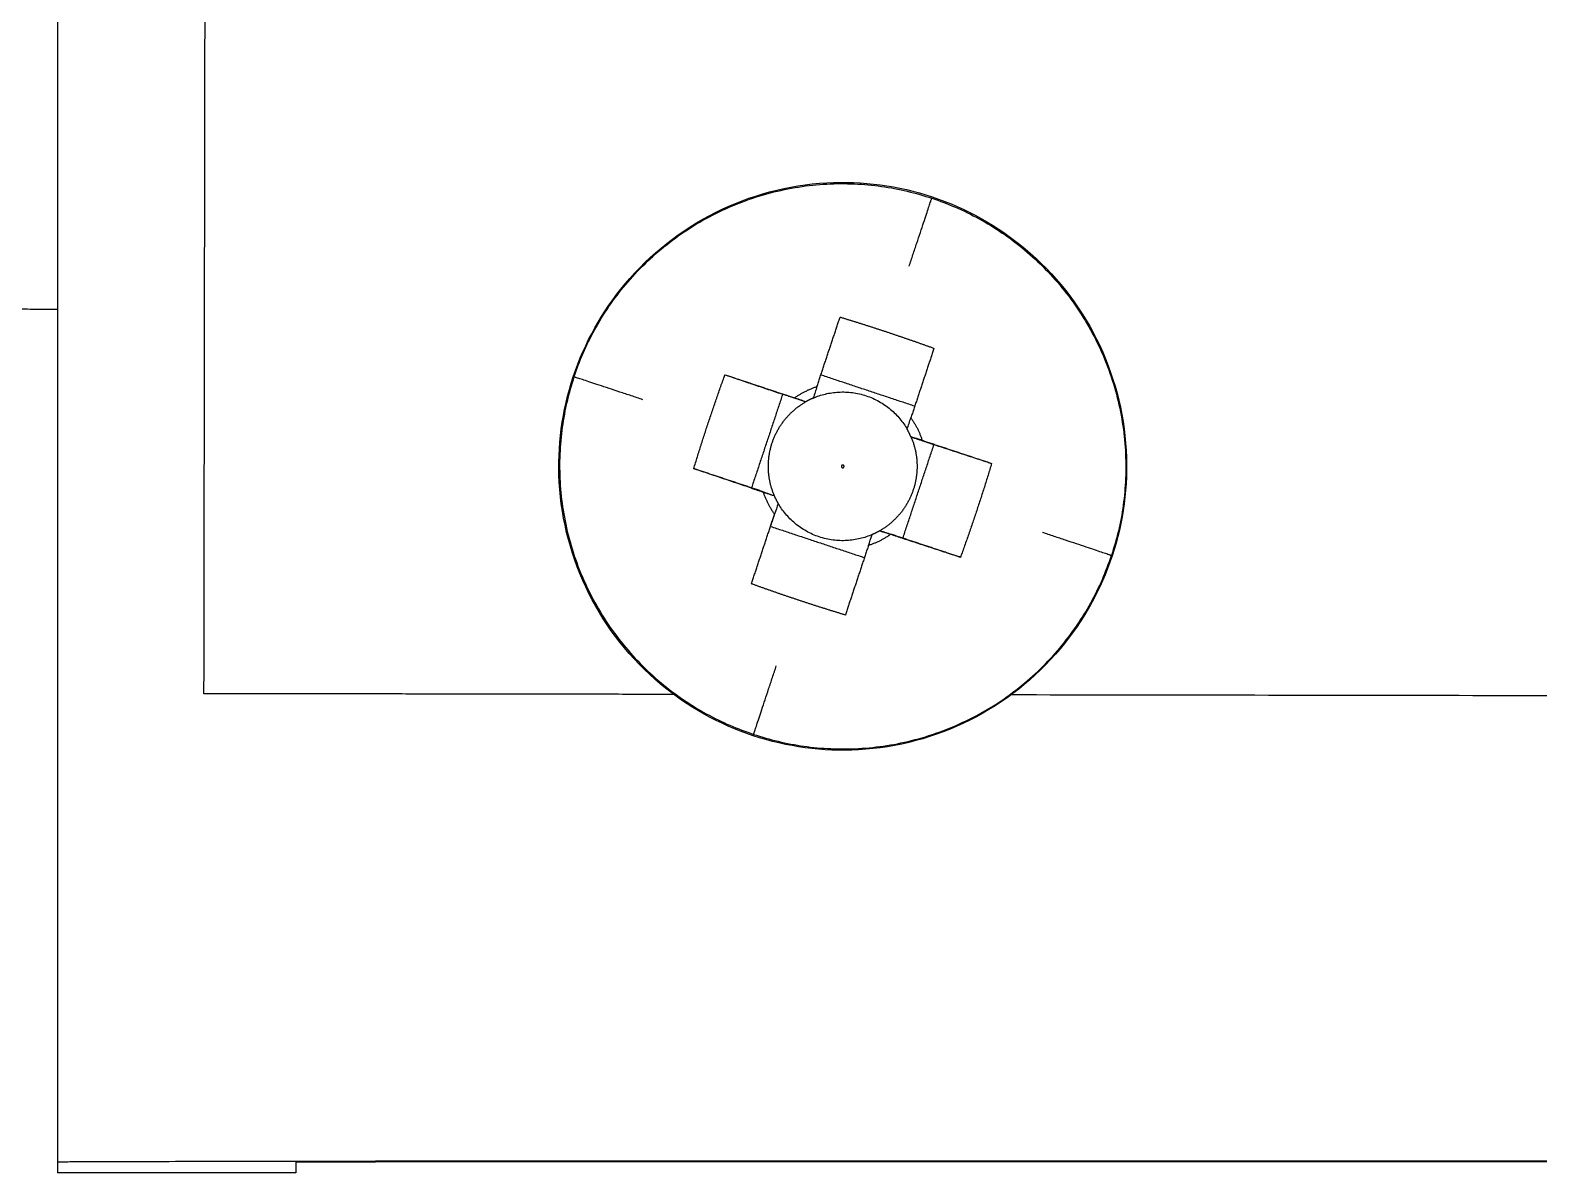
# Model space of a CAD drawing. Header units: millimetres. Extents: x 181 to 381, y 0 to 208.
# Drawn here: x 203.38 to 212.87, y 53.22 to 60.4 of the extents above; entities that cross this region are included whole.
import ezdxf

# ---------------------------------------------------------------- set-up
doc = ezdxf.new("R2010")
doc.units = ezdxf.units.MM
doc.layers.add('Make2D$可见线$曲线', color=7, linetype='Continuous', true_color=0x000000)

msp = doc.modelspace()

# ---------------------------------------------------------------- linework, layer by layer
at = {"layer": 'Make2D$可见线$曲线', "color": 18, "lineweight": -3, "true_color": 0x000000}
for points, degree in [([(203.5553, 85.9893), (203.5553, 69.6368), (203.5553, 53.2844)], 2), ([(204.4768, 56.2272), (204.4975, 69.6488), (204.5182, 83.0704)], 2), ([(203.5553, 58.642), (202.4586, 58.6496), (201.362, 58.6572)], 2), ([(207.7523, 58.2319), (207.9336, 58.1708), (208.1148, 58.1097)], 2), ([(208.3307, 58.1577), (208.3232, 58.1344), (208.3155, 58.1106), (208.3074, 58.0856)], 3), ([(208.9455, 58.0342), (208.6505, 58.1323), (208.3555, 58.2303)], 2), ([(208.1148, 58.1097), (208.0171, 57.8157), (207.9193, 57.5216)], 2), ([(208.2595, 58.0616), (208.1872, 58.0856), (208.1148, 58.1097)], 2), ([(208.2595, 58.0616), (208.2352, 58.0703), (208.2119, 58.0787), (208.1893, 58.0868)], 3), ([(208.8977, 57.8893), (208.9058, 57.9144), (208.9136, 57.9382), (208.9211, 57.9614)], 3), ([(208.8709, 57.2051), (208.9687, 57.4992), (209.0664, 57.7934)], 2), ([(208.9919, 57.82), (208.9693, 57.8269), (208.9461, 57.834), (208.9217, 57.8415)], 3), ([(208.9217, 57.8415), (208.9941, 57.8174), (209.0664, 57.7934)], 2), ([(209.0664, 57.7934), (209.2477, 57.734), (209.4289, 57.6746)], 2), ([(207.9186, 57.5194), (207.7374, 57.5805), (207.5561, 57.6416)], 2), ([(207.9186, 57.5194), (207.991, 57.4953), (208.0633, 57.4712)], 2), ([(207.9931, 57.4964), (208.0157, 57.4883), (208.0389, 57.48), (208.0633, 57.4712)], 3), ([(208.0873, 57.4234), (208.0792, 57.3996), (208.0715, 57.377), (208.0639, 57.355)], 3), ([(208.0392, 57.2787), (208.0518, 57.3168), (208.0645, 57.3548)], 2), ([(208.0392, 57.2787), (208.3341, 57.1806), (208.629, 57.0826)], 2), ([(208.6543, 57.1588), (208.6618, 57.1808), (208.6695, 57.2034), (208.6776, 57.2272)], 3), ([(208.7255, 57.2512), (208.7499, 57.2437), (208.7731, 57.2366), (208.7957, 57.2297)], 3), ([(208.8702, 57.203), (208.7979, 57.2271), (208.7255, 57.2512)], 2), ([(209.2327, 57.0843), (209.0515, 57.1437), (208.8702, 57.203)], 2), ([(207.43, 56.2226), (205.9534, 56.2249), (204.4768, 56.2272)], 2), ([(231.4827, 56.185), (220.5116, 56.2021), (209.5405, 56.2193)], 2), ([(205.0553, 53.2154), (204.3053, 53.2154), (203.5553, 53.2154)], 2), ([(205.5553, 53.2854), (205.5553, 53.2871), (205.5553, 53.2888)], 2), ([(235.4386, 53.2886), (220.4969, 53.2886), (205.5553, 53.2886)], 2), ([(235.4386, 53.2854), (220.4969, 53.2854), (205.5553, 53.2854)], 2)]:
    msp.add_open_spline(points, degree=degree, dxfattribs=at)
for points, degree, knots in [([(206.7988, 58.2195), (206.8698, 58.4329), (206.9804, 58.631), (207.125, 58.8034), (207.2816, 58.9902), (207.4749, 59.143), (207.693, 59.2522), (207.911, 59.3615), (208.1491, 59.4249), (208.3925, 59.4385), (208.6171, 59.4511), (208.8421, 59.4212), (209.0555, 59.3502), (209.2688, 59.2793), (209.467, 59.1687), (209.6394, 59.0241), (209.8262, 58.8674), (209.9789, 58.6741), (210.0882, 58.4561), (210.1974, 58.2381), (210.2608, 58), (210.2745, 57.7566), (210.2871, 57.532), (210.2571, 57.307), (210.1862, 57.0936)], 3, [0, 0, 0, 0, 0.676776, 0.676776, 0.676776, 1.410823, 1.410823, 1.410823, 2.14487, 2.14487, 2.14487, 2.821645, 2.821645, 2.821645, 3.498421, 3.498421, 3.498421, 4.232468, 4.232468, 4.232468, 4.966516, 4.966516, 4.966516, 5.643291, 5.643291, 5.643291, 5.643291]), ([(210.1862, 57.0936), (210.1153, 56.8802), (210.0046, 56.6821), (209.86, 56.5097), (209.7034, 56.3229), (209.5101, 56.1702), (209.2921, 56.0609), (209.074, 55.9517), (208.836, 55.8883), (208.5925, 55.8746), (208.3679, 55.862), (208.143, 55.892), (207.9296, 55.9629), (207.7162, 56.0338), (207.5181, 56.1445), (207.3457, 56.289), (207.1589, 56.4457), (207.0061, 56.639), (206.8969, 56.857), (206.7876, 57.0751), (206.7242, 57.3131), (206.7105, 57.5566), (206.6979, 57.7812), (206.7279, 58.0061), (206.7988, 58.2195)], 3, [0, 0, 0, 0, 0.676776, 0.676776, 0.676776, 1.410823, 1.410823, 1.410823, 2.14487, 2.14487, 2.14487, 2.821645, 2.821645, 2.821645, 3.498421, 3.498421, 3.498421, 4.232468, 4.232468, 4.232468, 4.966516, 4.966516, 4.966516, 5.643291, 5.643291, 5.643291, 5.643291]), ([(203.5553, 53.2844), (203.5553, 53.2653), (203.5553, 53.2462), (203.5553, 53.2308), (203.5553, 53.2154)], 2, [-2.283414, -2.283414, -2.283414, 15.644272, 15.644272, 30.105495, 30.105495, 30.105495]), ([(205.0553, 53.2844), (205.0553, 53.2653), (205.0553, 53.2462), (205.0553, 53.2308), (205.0553, 53.2154)], 2, [34.988414, 34.988414, 34.988414, 52.9161, 52.9161, 67.377322, 67.377322, 67.377322])]:
    msp.add_open_spline(points, degree=degree, knots=knots, dxfattribs=at)
for points, weights in [([(206.8027, 58.2183), (207.3659, 59.9051), (209.0526, 59.3419)], [1, 0.707106781187, 1]), ([(208.9099, 58.9138), (209.0405, 59.3064), (209.0526, 59.3419)], [1, 0.816416886144, 1]), ([(209.0526, 59.3419), (210.741, 58.7833), (210.1824, 57.095)], [1, 0.707106781186, 1]), ([(208.3307, 58.1577), (208.4037, 58.3773), (208.476, 58.5945)], [1, 0.99904747858, 1]), ([(208.476, 58.5945), (208.6248, 58.5495), (208.7725, 58.5004)], [1, 0.999533641525, 1]), ([(208.7725, 58.5004), (208.9202, 58.4513), (209.0663, 58.3983)], [1, 0.999533641525, 1]), ([(209.0663, 58.3983), (208.9941, 58.1811), (208.9211, 57.9614)], [1, 0.99904747858, 1]), ([(206.8027, 58.2183), (206.2441, 56.5301), (207.9324, 55.9715)], [1, 0.707106781186, 1]), ([(207.2367, 58.0753), (206.8415, 58.2064), (206.8027, 58.2183)], [1, 0.816416886144, 1]), ([(207.5561, 57.6416), (207.6462, 57.9394), (207.7523, 58.2319)], [0.999999999111, 0.998135001527, 1]), ([(207.7523, 58.2319), (207.9696, 58.1598), (208.1893, 58.0868)], [1, 0.999047478807, 0.999999999546]), ([(208.1893, 58.0868), (208.2546, 58.133), (208.3307, 58.1577)], [1, 0.98858581064, 1]), ([(208.049, 57.8038), (208.1051, 57.9728), (208.2595, 58.0616)], [1, 0.934458857754, 1]), ([(208.3074, 58.0856), (208.2828, 58.075), (208.2595, 58.0616)], [1, 0.998360061828, 1]), ([(208.3074, 58.0856), (208.69, 58.2506), (208.8977, 57.8893)], [1, 0.74642671367, 1]), ([(208.9211, 57.9614), (208.9673, 57.8961), (208.9919, 57.82)], [1, 0.98858581064, 1]), ([(208.9217, 57.8415), (208.9111, 57.8661), (208.8977, 57.8893)], [1, 0.998360061828, 1]), ([(208.0633, 57.4712), (207.9928, 57.6348), (208.049, 57.8038)], [1, 0.934458857754, 1]), ([(208.9217, 57.8415), (208.9923, 57.678), (208.9361, 57.5089)], [1, 0.934458857754, 1]), ([(208.9919, 57.82), (209.2116, 57.747), (209.4289, 57.6746)], [0.999999999546, 0.999047478807, 1]), ([(209.4289, 57.6746), (209.3389, 57.3768), (209.2327, 57.0843)], [1, 0.998135001527, 0.999999999111]), ([(207.9931, 57.4964), (207.7734, 57.5694), (207.5561, 57.6416)], [0.999999999546, 0.999047478807, 1]), ([(208.0639, 57.355), (208.0177, 57.4203), (207.9931, 57.4964)], [1, 0.98858581064, 1]), ([(208.9361, 57.5089), (208.8799, 57.3399), (208.7255, 57.2512)], [1, 0.934458857754, 1]), ([(208.0873, 57.4234), (208.0739, 57.4466), (208.0633, 57.4712)], [1, 0.998360061828, 1]), ([(208.6776, 57.2272), (208.295, 57.0621), (208.0873, 57.4234)], [1, 0.74642671367, 1]), ([(207.9187, 56.9179), (207.9909, 57.1353), (208.0639, 57.355)], [1, 0.99904747858, 1]), ([(208.7957, 57.2297), (208.7304, 57.1835), (208.6543, 57.1588)], [1, 0.98858581064, 1]), ([(208.7255, 57.2512), (208.7023, 57.2378), (208.6776, 57.2272)], [1, 0.998360061828, 1]), ([(209.2327, 57.0843), (209.0154, 57.1566), (208.7957, 57.2297)], [1, 0.999047478807, 0.999999999546]), ([(210.1824, 57.095), (210.1435, 57.1089), (209.7483, 57.2405)], [1, 0.816416886144, 1]), ([(208.6543, 57.1588), (208.5813, 56.9391), (208.5091, 56.7217)], [1, 0.999047478807, 0.999999999546]), ([(207.9324, 55.9715), (209.6191, 55.4082), (210.1824, 57.095)], [1, 0.707106781187, 1]), ([(208.2125, 56.8158), (208.0648, 56.8649), (207.9187, 56.9179)], [1, 0.999533641525, 1]), ([(208.5091, 56.7217), (208.3603, 56.7667), (208.2125, 56.8158)], [1, 0.999533641525, 1]), ([(207.9324, 55.9715), (207.9445, 56.009), (208.0751, 56.4021)], [1, 0.816416885674, 1]), ([(203.5553, 53.2844), (203.5553, 53.2886), (205.5553, 53.2886)], [1, 0.707106781187, 1]), ([(205.0553, 53.2844), (205.0553, 53.2854), (205.5553, 53.2854)], [1, 0.707106781187, 1])]:
    msp.add_rational_spline(points, weights, degree=2, dxfattribs=at)
for points, knots in [([(208.4843, 57.6588), (208.4816, 57.6506), (208.4898, 57.6478), (208.498, 57.6451), (208.5007, 57.6533)], [3.125885, 3.125885, 3.125885, 4.704535, 4.704535, 6.283185, 6.283185, 6.283185]), ([(208.5007, 57.6533), (208.5034, 57.6615), (208.4952, 57.6642), (208.487, 57.667), (208.4843, 57.6588)], [0, 0, 0, 1.57865, 1.57865, 3.157301, 3.157301, 3.157301])]:
    msp.add_rational_spline(points, [1, 0.707106781187, 1, 0.707106781187, 1], degree=2, knots=knots, dxfattribs=at)

doc.saveas('drawing.dxf')
